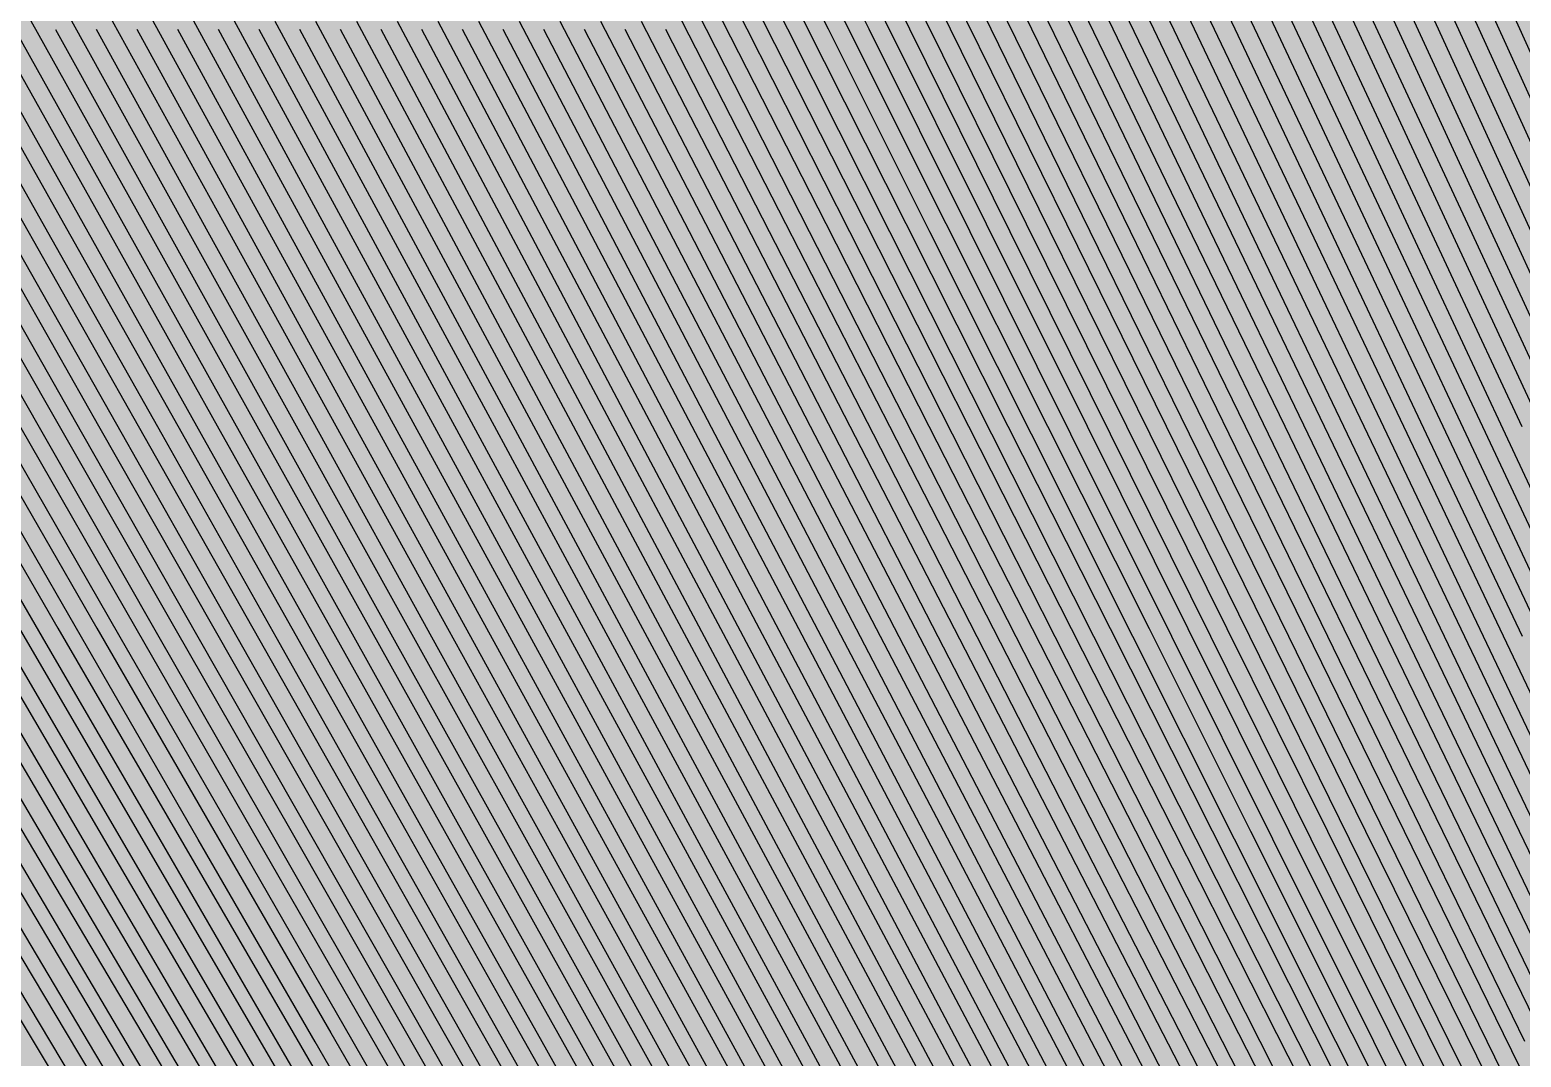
# Model space of a CAD drawing. Header units: metres. Extents: x -7231 to 10969, y -37556 to 1873.
# Drawn here: x 976.9 to 1142.6, y -18624.1 to -18509.9 of the extents above; entities that cross this region are included whole.
import ezdxf

# ---------------------------------------------------------------- set-up
doc = ezdxf.new("R2010")
doc.units = ezdxf.units.M
for name, color, linetype in [('Metal1', 4, 'CONTINUOUS'), ('Metal2', 3, 'CONTINUOUS'), ('Polyimide', 7, 'CONTINUOUS')]:
    doc.layers.add(name, color=color, linetype=linetype)

msp = doc.modelspace()

# ---------------------------------------------------------------- hatches: boundary and pattern name
at = {"layer": 'Polyimide'}
msp.add_hatch(color=7, dxfattribs=at).paths.add_polyline_path([(4065.69, -468), (4066.67, -501.99), (4068.51, -535.99), (4071.41, -569.99), (4075.54, -603.99), (4081.04, -637.99), (4088.01, -671.99), (4096.52, -705.98), (4106.62, -739.98), (4118.33, -773.98), (4131.63, -807.98), (4146.49, -841.98), (4162.87, -875.98), (4180.68, -909.97), (4199.83, -943.97), (4220.22, -977.97), (4241.73, -1011.97), (4264.21, -1045.97), (4287.52, -1079.96), (4311.51, -1113.96), (4336.01, -1147.96), (4360.86, -1181.96), (4385.88, -1215.96), (4410.89, -1249.96), (4435.74, -1283.95), (4460.24, -1317.95), (4484.23, -1351.95), (4507.54, -1385.95), (4530.02, -1419.95), (4551.53, -1453.94), (4571.92, -1487.94), (4591.07, -1521.94), (4608.88, -1555.94), (4625.26, -1589.94), (4640.12, -1623.94), (4653.42, -1657.93), (4665.13, -1691.93), (4675.23, -1725.93), (4683.74, -1759.93), (4690.71, -1793.93), (4696.21, -1827.93), (4700.34, -1861.92), (4703.24, -1895.92), (4705.08, -1929.92), (4706.06, -1963.92), (4706.44, -1997.92), (4706.5, -2031.91), (4706.5, -4793.02), (4709.95, -4838.39), (4720.22, -4882.71), (4737.08, -4924.98), (4760.13, -4964.2), (4788.85, -4999.49), (4822.58, -5030.03), (4860.53, -5055.12), (4901.85, -5074.18), (4901.85, -5074.18), (4970.68, -5105.23), (5034.7, -5145.26), (5092.76, -5193.54), (5143.8, -5249.19), (5186.89, -5311.2), (5221.24, -5378.44), (5246.23, -5449.69), (5261.41, -5523.66), (5266.5, -5599), (5261.41, -5674.34), (5246.23, -5748.31), (5221.24, -5819.56), (5186.89, -5886.8), (5143.8, -5948.81), (5092.76, -6004.46), (5034.7, -6052.74), (4970.68, -6092.77), (4901.85, -6123.82), (4860.53, -6142.88), (4822.58, -6167.97), (4788.85, -6198.51), (4760.13, -6233.8), (4737.08, -6273.02), (4720.22, -6315.29), (4709.95, -6359.61), (4706.5, -6404.98), (4706.5, -9221.52), (4709.95, -9266.88), (4720.22, -9311.21), (4737.08, -9353.47), (4760.13, -9392.7), (4788.85, -9427.98), (4822.58, -9458.52), (4860.53, -9483.61), (4901.85, -9502.67), (4970.68, -9533.72), (5034.7, -9573.75), (5092.76, -9622.03), (5143.8, -9677.68), (5186.89, -9739.69), (5221.24, -9806.94), (5246.23, -9878.19), (5261.41, -9952.16), (5266.5, -10027.49), (5261.41, -10102.83), (5246.23, -10176.8), (5221.24, -10248.05), (5186.89, -10315.3), (5143.8, -10377.31), (5092.76, -10432.96), (5034.7, -10481.24), (4970.68, -10521.27), (4901.85, -10552.32), (4860.53, -10571.38), (4822.58, -10596.46), (4788.85, -10627), (4760.13, -10662.29), (4737.08, -10701.52), (4720.22, -10743.78), (4709.95, -10788.1), (4706.5, -10833.47), (4706.5, -13650.01), (4709.95, -13695.38), (4720.22, -13739.7), (4737.08, -13781.96), (4760.13, -13821.19), (4788.85, -13856.48), (4822.58, -13887.02), (4860.53, -13912.11), (4901.85, -13931.17), (4970.68, -13962.22), (5034.7, -14002.25), (5092.76, -14050.53), (5143.8, -14106.18), (5186.89, -14168.19), (5221.24, -14235.43), (5246.23, -14306.68), (5261.41, -14380.65), (5266.5, -14455.99), (5261.41, -14531.33), (5246.23, -14605.29), (5221.24, -14676.55), (5186.89, -14743.79), (5143.8, -14805.8), (5092.76, -14861.45), (5034.7, -14909.73), (4970.68, -14949.76), (4901.85, -14980.81), (4860.53, -14999.87), (4822.58, -15024.96), (4788.85, -15055.5), (4760.13, -15090.79), (4737.08, -15130.01), (4720.22, -15172.27), (4709.95, -15216.6), (4706.5, -15261.97), (4706.5, -15455.99), (4720.95, -15750.04), (4764.14, -16041.26), (4835.68, -16326.84), (4934.86, -16604.04), (5060.74, -16870.18), (5212.09, -17122.7), (5387.47, -17359.17), (5585.18, -17577.31), (5803.32, -17775.02), (6039.79, -17950.4), (6292.31, -18101.75), (6558.45, -18227.63), (6835.65, -18326.81), (7121.23, -18398.34), (7412.45, -18441.54), (7706.5, -18455.99), (9969.01, -18455.99), (10047.42, -18459.84), (10125.08, -18471.36), (10201.23, -18490.44), (10275.15, -18516.89), (10346.12, -18550.45), (10413.46, -18590.81), (10476.52, -18637.58), (10534.69, -18690.3), (10587.41, -18748.47), (10634.18, -18811.53), (10674.54, -18878.87), (10708.11, -18949.84), (10734.56, -19023.76), (10753.63, -19099.92), (10765.15, -19177.58), (10769.01, -19255.99), (10769.01, -20895.8), (10730.24, -20951.41), (10694.6, -21009.08), (10662.21, -21068.63), (10633.17, -21129.89), (10607.55, -21192.66), (10585.45, -21256.74), (10566.93, -21321.96), (10552.05, -21388.09), (10540.84, -21454.95), (10533.35, -21522.33), (10529.6, -21590.02), (10529.6, -21657.81), (10533.35, -21725.5), (10540.84, -21792.87), (10552.05, -21859.73), (10566.93, -21925.87), (10585.45, -21991.08), (10607.55, -22055.17), (10633.17, -22117.94), (10662.21, -22179.19), (10694.6, -22238.74), (10730.24, -22296.41), (10769.01, -22352.03), (10769.01, -32454.24), (10728.74, -32510.49), (10691.72, -32568.92), (10658.05, -32629.35), (10627.85, -32691.58), (10601.2, -32755.42), (10578.21, -32820.67), (10558.93, -32887.1), (10543.44, -32954.52), (10531.77, -33022.71), (10523.97, -33091.44), (10520.07, -33160.51), (10520.07, -33229.69), (10523.97, -33298.75), (10531.77, -33367.49), (10543.44, -33435.67), (10558.93, -33503.09), (10578.21, -33569.53), (10601.2, -33634.77), (10627.85, -33698.61), (10658.05, -33760.85), (10691.72, -33821.28), (10728.74, -33879.71), (10769.01, -33935.96), (10769.01, -36556), (10765.15, -36634.41), (10753.63, -36712.07), (10734.56, -36788.23), (10708.11, -36862.15), (10674.54, -36933.12), (10634.18, -37000.46), (10587.41, -37063.51), (10534.69, -37121.69), (10476.52, -37174.41), (10413.46, -37221.18), (10346.12, -37261.54), (10275.15, -37295.1), (10201.23, -37321.55), (10125.08, -37340.63), (10047.42, -37352.15), (9969.01, -37356), (-6231.01, -37356), (-6309.42, -37352.15), (-6387.08, -37340.63), (-6463.23, -37321.55), (-6537.15, -37295.1), (-6608.12, -37261.54), (-6675.46, -37221.18), (-6738.52, -37174.41), (-6796.69, -37121.69), (-6849.41, -37063.51), (-6896.18, -37000.46), (-6936.54, -36933.12), (-6970.11, -36862.15), (-6996.56, -36788.23), (-7015.63, -36712.07), (-7027.15, -36634.41), (-7031.01, -36556), (-7031.01, -33936), (-6990.74, -33879.75), (-6953.7, -33821.31), (-6920.03, -33760.88), (-6889.82, -33698.64), (-6863.18, -33634.8), (-6840.18, -33569.55), (-6820.9, -33503.11), (-6805.4, -33435.69), (-6793.74, -33367.49), (-6785.94, -33298.75), (-6782.03, -33229.68), (-6782.03, -33160.5), (-6785.94, -33091.43), (-6793.74, -33022.69), (-6805.4, -32954.5), (-6820.9, -32887.07), (-6840.18, -32820.63), (-6863.18, -32755.39), (-6889.82, -32691.54), (-6920.03, -32629.3), (-6953.7, -32568.87), (-6990.74, -32510.43), (-7031.01, -32454.18), (-7031.01, -22364.83), (-6990.74, -22308.58), (-6953.7, -22250.14), (-6920.03, -22189.71), (-6889.82, -22127.47), (-6863.18, -22063.62), (-6840.18, -21998.38), (-6820.9, -21931.94), (-6805.4, -21864.51), (-6793.74, -21796.32), (-6785.94, -21727.58), (-6782.03, -21658.51), (-6782.03, -21589.33), (-6785.94, -21520.26), (-6793.74, -21451.52), (-6805.4, -21383.32), (-6820.9, -21315.9), (-6840.18, -21249.46), (-6863.18, -21184.21), (-6889.82, -21120.37), (-6920.03, -21058.13), (-6953.7, -20997.7), (-6990.74, -20939.26), (-7031.01, -20883.01), (-7031.01, -19255.99), (-7027.15, -19177.58), (-7015.63, -19099.92), (-6996.56, -19023.76), (-6970.11, -18949.84), (-6936.54, -18878.87), (-6896.18, -18811.53), (-6849.41, -18748.47), (-6796.69, -18690.3), (-6738.52, -18637.58), (-6675.46, -18590.81), (-6608.12, -18550.45), (-6537.15, -18516.89), (-6463.23, -18490.44), (-6387.08, -18471.36), (-6309.42, -18459.84), (-6231.01, -18455.99), (-3968.5, -18455.99), (-3674.45, -18441.54), (-3383.23, -18398.34), (-3097.65, -18326.81), (-2820.45, -18227.63), (-2554.31, -18101.75), (-2301.79, -17950.4), (-2065.32, -17775.02), (-1847.18, -17577.31), (-1649.47, -17359.17), (-1474.09, -17122.7), (-1322.74, -16870.18), (-1196.86, -16604.04), (-1097.68, -16326.84), (-1026.14, -16041.26), (-982.95, -15750.04), (-968.5, -15455.99), (-968.5, -15261.97), (-971.95, -15216.6), (-982.22, -15172.27), (-999.08, -15130.01), (-1022.13, -15090.79), (-1050.85, -15055.5), (-1084.58, -15024.96), (-1122.53, -14999.87), (-1163.85, -14980.81), (-1232.68, -14949.76), (-1296.7, -14909.73), (-1354.76, -14861.45), (-1405.8, -14805.8), (-1448.89, -14743.79), (-1483.24, -14676.55), (-1508.23, -14605.29), (-1523.41, -14531.33), (-1528.5, -14455.99), (-1523.41, -14380.65), (-1508.23, -14306.68), (-1483.24, -14235.43), (-1448.89, -14168.19), (-1405.8, -14106.18), (-1354.76, -14050.53), (-1296.7, -14002.25), (-1232.68, -13962.22), (-1163.85, -13931.17), (-1122.53, -13912.11), (-1084.58, -13887.02), (-1050.85, -13856.48), (-1022.13, -13821.19), (-999.08, -13781.96), (-982.22, -13739.7), (-971.95, -13695.38), (-968.5, -13650.01), (-968.5, -12309.64), (-971.95, -12264.27), (-982.22, -12219.94), (-999.08, -12177.68), (-1022.13, -12138.46), (-1050.85, -12103.17), (-1084.58, -12072.63), (-1122.53, -12047.54), (-1163.85, -12028.48), (-1232.68, -11997.43), (-1296.7, -11957.4), (-1354.76, -11909.12), (-1405.8, -11853.47), (-1448.89, -11791.46), (-1483.24, -11724.22), (-1508.23, -11652.96), (-1523.41, -11579), (-1528.5, -11503.66), (-1523.41, -11428.32), (-1508.23, -11354.35), (-1483.24, -11283.1), (-1448.89, -11215.86), (-1405.8, -11153.85), (-1354.76, -11098.2), (-1296.7, -11049.92), (-1232.68, -11009.89), (-1163.85, -10978.84), (-1122.53, -10959.78), (-1084.58, -10934.69), (-1050.85, -10904.15), (-1022.13, -10868.86), (-999.08, -10829.63), (-982.22, -10787.37), (-971.95, -10743.05), (-968.5, -10697.68), (-968.5, -9357.31), (-971.95, -9311.94), (-982.22, -9267.62), (-999.08, -9225.35), (-1022.13, -9186.13), (-1050.85, -9150.84), (-1084.58, -9120.3), (-1122.53, -9095.21), (-1163.85, -9076.15), (-1163.85, -9076.15), (-1232.68, -9045.1), (-1296.7, -9005.07), (-1354.76, -8956.79), (-1405.8, -8901.14), (-1448.89, -8839.13), (-1483.24, -8771.89), (-1508.23, -8700.64), (-1523.41, -8626.67), (-1528.5, -8551.33), (-1523.41, -8475.99), (-1508.23, -8402.02), (-1483.24, -8330.77), (-1448.89, -8263.53), (-1405.8, -8201.52), (-1354.76, -8145.87), (-1296.7, -8097.59), (-1232.68, -8057.56), (-1163.85, -8026.51), (-1163.85, -8026.51), (-1122.53, -8007.45), (-1084.58, -7982.36), (-1050.85, -7951.82), (-1022.13, -7916.53), (-999.08, -7877.31), (-982.22, -7835.04), (-971.95, -7790.72), (-968.5, -7745.35), (-968.5, -6404.98), (-971.95, -6359.61), (-982.22, -6315.29), (-999.08, -6273.02), (-1022.13, -6233.8), (-1050.85, -6198.51), (-1084.58, -6167.97), (-1122.53, -6142.88), (-1163.85, -6123.82), (-1163.85, -6123.82), (-1232.68, -6092.77), (-1296.7, -6052.74), (-1354.76, -6004.46), (-1405.8, -5948.81), (-1448.89, -5886.8), (-1483.24, -5819.56), (-1508.23, -5748.31), (-1523.41, -5674.34), (-1528.5, -5599), (-1523.41, -5523.66), (-1508.23, -5449.69), (-1483.24, -5378.44), (-1448.89, -5311.2), (-1405.8, -5249.19), (-1354.76, -5193.54), (-1296.7, -5145.26), (-1232.68, -5105.23), (-1163.85, -5074.18), (-1163.85, -5074.18), (-1122.53, -5055.12), (-1084.58, -5030.03), (-1050.85, -4999.49), (-1022.13, -4964.2), (-999.08, -4924.98), (-982.22, -4882.71), (-971.95, -4838.39), (-968.5, -4793.02), (-968.5, -2031.91), (-968.44, -1997.92), (-968.06, -1963.92), (-967.05, -1929.92), (-965.18, -1895.92), (-962.22, -1861.92), (-958.01, -1827.93), (-952.41, -1793.93), (-945.31, -1759.93), (-936.64, -1725.93), (-926.35, -1691.93), (-914.43, -1657.93), (-900.88, -1623.94), (-885.74, -1589.94), (-869.05, -1555.94), (-850.91, -1521.94), (-831.4, -1487.94), (-810.63, -1453.94), (-788.72, -1419.95), (-765.82, -1385.95), (-742.07, -1351.95), (-717.63, -1317.95), (-692.67, -1283.95), (-667.36, -1249.96), (-641.88, -1215.96), (-616.39, -1181.96), (-591.08, -1147.96), (-566.12, -1113.96), (-541.68, -1079.96), (-517.93, -1045.97), (-495.03, -1011.97), (-473.12, -977.97), (-452.35, -943.97), (-432.84, -909.97), (-414.7, -875.98), (-398.01, -841.98), (-382.87, -807.98), (-369.32, -773.98), (-357.4, -739.98), (-347.11, -705.98), (-338.44, -671.99), (-331.34, -637.99), (-325.74, -603.99), (-321.53, -569.99), (-318.57, -535.99), (-316.7, -501.99), (-315.69, -468), (-315.31, -434), (-315.25, -400), (-315.25, 401), (-315.25, 451), (-315.25, 1644), (-270.25, 1644), (-270.03, 1637.13), (-269.35, 1630.29), (-268.23, 1623.52), (-266.67, 1616.82), (-264.68, 1610.25), (-262.26, 1603.82), (-259.42, 1597.56), (-256.18, 1591.5), (-252.55, 1585.67), (-248.55, 1580.08), (-244.19, 1574.77), (-239.5, 1569.75), (-234.48, 1565.06), (-229.17, 1560.7), (-223.58, 1556.7), (-217.75, 1553.07), (-211.69, 1549.83), (-205.43, 1546.99), (-199, 1544.57), (-192.43, 1542.58), (-185.73, 1541.02), (-178.96, 1539.9), (-172.12, 1539.22), (-165.25, 1539), (-158.38, 1539.22), (-151.54, 1539.9), (-144.77, 1541.02), (-138.07, 1542.58), (-131.5, 1544.57), (-125.07, 1546.99), (-118.81, 1549.83), (-112.75, 1553.07), (-106.92, 1556.7), (-101.33, 1560.7), (-96.02, 1565.06), (-91, 1569.75), (-86.31, 1574.77), (-81.95, 1580.08), (-77.95, 1585.67), (-74.32, 1591.5), (-71.08, 1597.56), (-68.24, 1603.82), (-65.82, 1610.25), (-63.83, 1616.82), (-62.27, 1623.52), (-61.15, 1630.29), (-60.47, 1637.13), (-60.25, 1644), (1853, 1644), (1853, 1573), (3815.25, 1573), (3815.46, 1579.54), (3816.11, 1586.05), (3817.17, 1592.51), (3818.66, 1598.88), (3820.56, 1605.14), (3822.86, 1611.27), (3825.56, 1617.23), (3828.65, 1623), (3832.1, 1628.56), (3835.91, 1633.88), (3840.07, 1638.93), (3844.54, 1643.71), (3849.32, 1648.18), (3854.37, 1652.34), (3859.69, 1656.15), (3865.25, 1659.6), (3871.02, 1662.69), (3876.98, 1665.39), (3883.11, 1667.69), (3889.37, 1669.59), (3895.74, 1671.08), (3902.2, 1672.14), (3908.71, 1672.79), (3915.25, 1673), (3921.79, 1672.79), (3928.3, 1672.14), (3934.76, 1671.08), (3941.13, 1669.59), (3947.39, 1667.69), (3953.52, 1665.39), (3959.48, 1662.69), (3965.25, 1659.6), (3970.81, 1656.15), (3976.13, 1652.34), (3981.18, 1648.18), (3985.96, 1643.71), (3990.43, 1638.93), (3994.59, 1633.88), (3998.4, 1628.56), (4001.85, 1623), (4004.94, 1617.23), (4007.64, 1611.27), (4009.94, 1605.14), (4011.84, 1598.88), (4013.33, 1592.51), (4014.39, 1586.05), (4015.04, 1579.54), (4015.25, 1573), (4065.25, 1573), (4065.25, 451), (4065.25, 401), (4065.25, -400), (4065.31, -434), (4065.69, -468)])

# ---------------------------------------------------------------- linework, layer by layer
at = {"layer": 'Metal1'}
for points in [[(1143.75, -18681.75), (1136.47, -18667.4), (1125.06, -18644.9), (1113.65, -18622.4), (1102.24, -18599.9), (1090.83, -18577.4), (1079.42, -18554.89), (1068.01, -18532.39), (1056.6, -18509.89), (1045.19, -18487.39), (1033.78, -18464.89), (1022.37, -18442.39), (1010.96, -18419.89), (999.55, -18397.39), (988.14, -18374.89), (976.73, -18352.39), (965.32, -18329.89), (953.91, -18307.39), (942.5, -18284.89), (931.09, -18262.39), (919.68, -18239.89), (908.27, -18217.38), (896.86, -18194.88)], [(1144.62, -18667.39), (1133.34, -18644.89), (1122.06, -18622.39), (1110.77, -18599.89), (1099.49, -18577.39), (1088.21, -18554.89), (1076.92, -18532.39), (1065.64, -18509.89), (1054.36, -18487.39), (1043.08, -18464.89), (1031.79, -18442.39), (1020.51, -18419.89), (1009.23, -18397.39), (997.94, -18374.89), (986.66, -18352.38), (975.38, -18329.88), (964.09, -18307.38), (952.81, -18284.88), (941.53, -18262.38), (930.25, -18239.88), (918.96, -18217.38), (907.68, -18194.88)], [(899.36, -18216.48), (910.89, -18238.98), (922.43, -18261.48), (933.97, -18283.98), (945.51, -18306.48), (957.04, -18328.98), (968.58, -18351.48), (980.12, -18373.98), (991.65, -18396.48), (1003.19, -18418.98), (1014.73, -18441.48), (1026.27, -18463.98), (1037.8, -18486.48), (1049.34, -18508.98), (1060.88, -18531.49), (1072.42, -18553.99), (1083.95, -18576.49), (1095.49, -18598.99), (1107.03, -18621.49), (1118.56, -18643.99), (1130.1, -18666.49), (1137.55, -18681.03), (1142.63, -18698.25), (1143.1, -18702.87)], [(910.05, -18216.48), (921.46, -18238.98), (932.87, -18261.48), (944.28, -18283.98), (955.69, -18306.48), (967.1, -18328.98), (978.51, -18351.48), (989.92, -18373.98), (1001.33, -18396.49), (1012.74, -18418.99), (1024.15, -18441.49), (1035.56, -18463.99), (1046.97, -18486.49), (1058.38, -18508.99), (1069.79, -18531.49), (1081.2, -18553.99), (1092.62, -18576.49), (1104.03, -18598.99), (1115.44, -18621.49), (1126.85, -18643.99), (1138.26, -18666.49), (1145.62, -18681.01)], [(920.75, -18216.48), (932.03, -18238.98), (943.32, -18261.49), (954.6, -18283.99), (965.88, -18306.49), (977.17, -18328.99), (988.45, -18351.49), (999.73, -18373.99), (1011.01, -18396.49), (1022.3, -18418.99), (1033.58, -18441.49), (1044.86, -18463.99), (1056.15, -18486.49), (1067.43, -18508.99), (1078.71, -18531.49), (1089.99, -18553.99), (1101.28, -18576.5), (1112.56, -18599), (1123.84, -18621.5), (1135.13, -18644), (1146.41, -18666.5)], [(931.45, -18216.49), (942.6, -18238.99), (953.76, -18261.49), (964.91, -18283.99), (976.07, -18306.49), (987.23, -18328.99), (998.38, -18351.49), (1009.54, -18373.99), (1020.69, -18396.49), (1031.85, -18418.99), (1043.01, -18441.49), (1054.16, -18464), (1065.32, -18486.5), (1076.47, -18509), (1087.63, -18531.5), (1098.78, -18554), (1109.94, -18576.5), (1121.1, -18599), (1132.25, -18621.5), (1143.41, -18644)], [(942.14, -18216.49), (953.17, -18238.99), (964.2, -18261.49), (975.23, -18283.99), (986.26, -18306.49), (997.29, -18329), (1008.32, -18351.5), (1019.34, -18374), (1030.37, -18396.5), (1041.4, -18419), (1052.43, -18441.5), (1063.46, -18464), (1074.49, -18486.5), (1085.52, -18509), (1096.55, -18531.5), (1107.57, -18554), (1118.6, -18576.5), (1129.63, -18599), (1140.66, -18621.5), (1151.69, -18644.01)], [(952.84, -18216.5), (963.74, -18239), (974.64, -18261.5), (985.54, -18284), (996.45, -18306.5), (1007.35, -18329), (1018.25, -18351.5), (1029.15, -18374), (1040.05, -18396.5), (1050.95, -18419), (1061.86, -18441.5), (1072.76, -18464), (1083.66, -18486.5), (1094.56, -18509.01), (1105.46, -18531.51), (1116.36, -18554.01), (1127.26, -18576.51), (1138.17, -18599.01), (1149.07, -18621.51)], [(963.54, -18216.5), (974.31, -18239), (985.09, -18261.5), (995.86, -18284), (1006.63, -18306.5), (1017.41, -18329), (1028.18, -18351.5), (1038.96, -18374.01), (1049.73, -18396.51), (1060.51, -18419.01), (1071.28, -18441.51), (1082.06, -18464.01), (1092.83, -18486.51), (1103.6, -18509.01), (1114.38, -18531.51), (1125.15, -18554.01), (1135.93, -18576.51), (1146.7, -18599.01)], [(974.23, -18216.5), (984.88, -18239.01), (995.53, -18261.51), (1006.18, -18284.01), (1016.82, -18306.51), (1027.47, -18329.01), (1038.12, -18351.51), (1048.76, -18374.01), (1059.41, -18396.51), (1070.06, -18419.01), (1080.71, -18441.51), (1091.35, -18464.01), (1102, -18486.51), (1112.65, -18509.01), (1123.3, -18531.51), (1133.94, -18554.01), (1144.59, -18576.52)], [(984.93, -18216.51), (995.45, -18239.01), (1005.97, -18261.51), (1016.49, -18284.01), (1027.01, -18306.51), (1037.53, -18329.01), (1048.05, -18351.51), (1058.57, -18374.01), (1069.09, -18396.51), (1079.61, -18419.01), (1090.13, -18441.52), (1100.65, -18464.02), (1111.17, -18486.52), (1121.69, -18509.02), (1132.21, -18531.52), (1142.73, -18554.02)], [(995.63, -18216.51), (1006.02, -18239.01), (1016.41, -18261.51), (1026.81, -18284.02), (1037.2, -18306.52), (1047.59, -18329.02), (1057.98, -18351.52), (1068.38, -18374.02), (1078.77, -18396.52), (1089.16, -18419.02), (1099.56, -18441.52), (1109.95, -18464.02), (1120.34, -18486.52), (1130.74, -18509.02), (1141.13, -18531.52), (1151.52, -18554.02)], [(1006.32, -18216.52), (1016.59, -18239.02), (1026.85, -18261.52), (1037.12, -18284.02), (1047.39, -18306.52), (1057.65, -18329.02), (1067.92, -18351.52), (1078.18, -18374.02), (1088.45, -18396.52), (1098.72, -18419.02), (1108.98, -18441.52), (1119.25, -18464.02), (1129.51, -18486.53), (1139.78, -18509.03), (1150.05, -18531.53)], [(1152.77, -18667.39), (1141.62, -18644.89), (1130.46, -18622.39), (1119.3, -18599.89), (1108.15, -18577.39), (1096.99, -18554.89), (1085.84, -18532.39), (1074.68, -18509.89), (1063.52, -18487.38), (1052.37, -18464.88), (1041.21, -18442.38), (1030.06, -18419.88), (1018.9, -18397.38), (1007.75, -18374.88), (996.59, -18352.38), (985.43, -18329.88), (974.28, -18307.38), (963.12, -18284.88), (951.97, -18262.38), (940.81, -18239.88), (929.66, -18217.38)], [(1149.89, -18644.89), (1138.86, -18622.38), (1127.84, -18599.88), (1116.81, -18577.38), (1105.78, -18554.88), (1094.75, -18532.38), (1083.72, -18509.88), (1072.69, -18487.38), (1061.66, -18464.88), (1050.63, -18442.38), (1039.61, -18419.88), (1028.58, -18397.38), (1017.55, -18374.88), (1006.52, -18352.38), (995.49, -18329.88), (984.46, -18307.38), (973.43, -18284.87), (962.41, -18262.37), (951.38, -18239.87), (940.35, -18217.37)], [(1147.27, -18622.38), (1136.37, -18599.88), (1125.47, -18577.38), (1114.56, -18554.88), (1103.66, -18532.38), (1092.76, -18509.88), (1081.86, -18487.38), (1070.96, -18464.88), (1060.06, -18442.38), (1049.15, -18419.87), (1038.25, -18397.37), (1027.35, -18374.87), (1016.45, -18352.37), (1005.55, -18329.87), (994.65, -18307.37), (983.74, -18284.87), (972.84, -18262.37), (961.94, -18239.87), (951.04, -18217.37)], [(1144.9, -18599.88), (1134.12, -18577.38), (1123.35, -18554.87), (1112.57, -18532.37), (1101.8, -18509.87), (1091.03, -18487.37), (1080.25, -18464.87), (1069.48, -18442.37), (1058.7, -18419.87), (1047.93, -18397.37), (1037.15, -18374.87), (1026.38, -18352.37), (1015.6, -18329.87), (1004.83, -18307.37), (994.06, -18284.87), (983.28, -18262.37), (972.51, -18239.86), (961.73, -18217.36)], [(1142.78, -18577.37), (1132.13, -18554.87), (1121.49, -18532.37), (1110.84, -18509.87), (1100.19, -18487.37), (1089.55, -18464.87), (1078.9, -18442.37), (1068.25, -18419.87), (1057.6, -18397.37), (1046.96, -18374.86), (1036.31, -18352.36), (1025.66, -18329.86), (1015.01, -18307.36), (1004.37, -18284.86), (993.72, -18262.36), (983.07, -18239.86), (972.43, -18217.36)], [(1151.44, -18577.37), (1140.92, -18554.87), (1130.4, -18532.37), (1119.88, -18509.86), (1109.36, -18487.36), (1098.84, -18464.86), (1088.32, -18442.36), (1077.8, -18419.86), (1067.28, -18397.36), (1056.76, -18374.86), (1046.24, -18352.36), (1035.72, -18329.86), (1025.2, -18307.36), (1014.68, -18284.86), (1004.16, -18262.36), (993.64, -18239.86), (983.12, -18217.36)], [(1149.71, -18554.86), (1139.31, -18532.36), (1128.92, -18509.86), (1118.53, -18487.36), (1108.13, -18464.86), (1097.74, -18442.36), (1087.35, -18419.86), (1076.95, -18397.36), (1066.56, -18374.86), (1056.17, -18352.36), (1045.78, -18329.86), (1035.38, -18307.35), (1024.99, -18284.85), (1014.6, -18262.35), (1004.2, -18239.85), (993.81, -18217.35)], [(1148.23, -18532.36), (1137.96, -18509.86), (1127.69, -18487.36), (1117.43, -18464.85), (1107.16, -18442.35), (1096.9, -18419.85), (1086.63, -18397.35), (1076.36, -18374.85), (1066.1, -18352.35), (1055.83, -18329.85), (1045.57, -18307.35), (1035.3, -18284.85), (1025.04, -18262.35), (1014.77, -18239.85), (1004.5, -18217.35)], [(1021.25, -19211.93), (1021.99, -18721.04), (1021.48, -18712.01), (1020.95, -18703.03), (1020.44, -18698.67), (1014.82, -18682.09), (1006.07, -18667.46), (992.63, -18644.96), (979.19, -18622.46), (965.74, -18599.96), (952.3, -18577.46), (938.85, -18554.96), (925.41, -18532.45), (911.96, -18509.95), (898.52, -18487.45)], [(1029.25, -19211.93), (1029.99, -18721.04), (1029.48, -18712), (1028.96, -18703.03), (1028.46, -18698.67), (1022.87, -18682.07), (1014.22, -18667.46), (1000.91, -18644.95), (987.59, -18622.45), (974.27, -18599.95), (960.96, -18577.45), (947.64, -18554.95), (934.32, -18532.45), (921, -18509.95), (907.69, -18487.45)], [(913.68, -18508.93), (927.13, -18531.43), (940.57, -18553.93), (954.01, -18576.43), (967.46, -18598.93), (980.9, -18621.43), (994.35, -18643.93), (1007.79, -18666.43), (1016.64, -18681.25), (1022.41, -18698.23), (1022.95, -18702.86), (1023.47, -18711.89), (1024.01, -18720.98), (1024.75, -19211.93)], [(922.73, -18508.93), (936.04, -18531.43), (949.36, -18553.93), (962.68, -18576.43), (975.99, -18598.93), (989.31, -18621.44), (1002.63, -18643.94), (1015.94, -18666.44), (1024.7, -18681.23), (1030.42, -18698.23), (1030.96, -18702.86), (1031.48, -18711.89), (1032.01, -18720.98), (1032.75, -19211.93)], [(931.77, -18508.94), (944.96, -18531.44), (958.15, -18553.94), (971.34, -18576.44), (984.53, -18598.94), (997.72, -18621.44), (1010.91, -18643.94), (1024.1, -18666.44), (1032.76, -18681.22), (1038.44, -18698.23), (1038.97, -18702.86), (1039.48, -18711.89), (1040.01, -18720.98), (1040.75, -19211.93)], [(940.81, -18508.94), (953.88, -18531.44), (966.94, -18553.94), (980, -18576.44), (993.06, -18598.94), (1006.13, -18621.44), (1019.19, -18643.94), (1032.25, -18666.44), (1040.82, -18681.2), (1046.45, -18698.23), (1046.98, -18702.86), (1047.49, -18711.89), (1048.01, -18720.98), (1048.75, -19211.93)], [(949.86, -18508.94), (962.79, -18531.44), (975.73, -18553.94), (988.66, -18576.44), (1001.6, -18598.95), (1014.54, -18621.45), (1027.47, -18643.95), (1040.41, -18666.45), (1048.88, -18681.19), (1054.47, -18698.23), (1054.99, -18702.86), (1055.49, -18711.89), (1056.01, -18720.98), (1056.75, -19211.93)], [(958.9, -18508.95), (971.71, -18531.45), (984.52, -18553.95), (997.33, -18576.45), (1010.14, -18598.95), (1022.94, -18621.45), (1035.75, -18643.95), (1048.56, -18666.45), (1056.94, -18681.17), (1062.48, -18698.24), (1063, -18702.86), (1063.5, -18711.89), (1064.01, -18720.97), (1064.75, -19211.93)], [(967.95, -18508.95), (980.63, -18531.45), (993.31, -18553.95), (1005.99, -18576.45), (1018.67, -18598.95), (1031.35, -18621.45), (1044.03, -18643.95), (1056.72, -18666.46), (1065, -18681.16), (1070.5, -18698.24), (1071.01, -18702.87), (1071.5, -18711.89), (1072.01, -18720.97), (1072.75, -19211.93)], [(976.99, -18508.95), (989.54, -18531.45), (1002.1, -18553.96), (1014.65, -18576.46), (1027.21, -18598.96), (1039.76, -18621.46), (1052.32, -18643.96), (1064.87, -18666.46), (1073.06, -18681.14), (1078.51, -18698.24), (1079.02, -18702.87), (1079.51, -18711.89), (1080.01, -18720.97), (1080.75, -19211.93)], [(986.03, -18508.96), (998.46, -18531.46), (1010.89, -18553.96), (1023.31, -18576.46), (1035.74, -18598.96), (1048.17, -18621.46), (1060.6, -18643.96), (1073.02, -18666.46), (1081.12, -18681.13), (1086.53, -18698.24), (1087.03, -18702.87), (1087.51, -18711.89), (1088.01, -18720.97), (1088.75, -19211.93)], [(995.08, -18508.96), (1007.38, -18531.46), (1019.68, -18553.96), (1031.98, -18576.46), (1044.28, -18598.96), (1056.58, -18621.46), (1068.88, -18643.97), (1081.18, -18666.47), (1089.18, -18681.11), (1094.54, -18698.24), (1095.04, -18702.87), (1095.52, -18711.89), (1096.01, -18720.97), (1096.75, -19211.93)], [(1004.12, -18508.97), (1016.29, -18531.47), (1028.47, -18553.97), (1040.64, -18576.47), (1052.81, -18598.97), (1064.99, -18621.47), (1077.16, -18643.97), (1089.33, -18666.47), (1097.24, -18681.1), (1102.56, -18698.24), (1103.05, -18702.87), (1103.52, -18711.89), (1104.01, -18720.97), (1104.75, -19211.93)], [(1013.17, -18508.97), (1025.21, -18531.47), (1037.26, -18553.97), (1049.3, -18576.47), (1061.35, -18598.97), (1073.39, -18621.47), (1085.44, -18643.97), (1097.49, -18666.47), (1105.31, -18681.08), (1110.57, -18698.25), (1111.06, -18702.87), (1111.53, -18711.9), (1112.01, -18720.97), (1112.75, -19211.94)], [(1022.21, -18508.97), (1034.13, -18531.47), (1046.05, -18553.97), (1057.96, -18576.48), (1069.88, -18598.98), (1081.8, -18621.48), (1093.72, -18643.98), (1105.64, -18666.48), (1113.37, -18681.07), (1118.59, -18698.25), (1119.07, -18702.87), (1119.53, -18711.9), (1120.01, -18720.97), (1120.75, -19211.94)], [(1031.25, -18508.98), (1043.04, -18531.48), (1054.84, -18553.98), (1066.63, -18576.48), (1078.42, -18598.98), (1090.21, -18621.48), (1102, -18643.98), (1113.79, -18666.48), (1121.43, -18681.05), (1126.6, -18698.25), (1127.08, -18702.87), (1127.54, -18711.9), (1128.01, -18720.97), (1128.75, -19211.94)], [(1040.3, -18508.98), (1051.96, -18531.48), (1063.63, -18553.98), (1075.29, -18576.48), (1086.95, -18598.98), (1098.62, -18621.48), (1110.28, -18643.99), (1121.95, -18666.49), (1129.49, -18681.04), (1134.62, -18698.25), (1135.09, -18702.87), (1135.54, -18711.9), (1136.01, -18720.97), (1136.75, -19211.94)], [(1037.25, -19211.93), (1037.99, -18721.04), (1037.49, -18712), (1036.97, -18703.03), (1036.47, -18698.66), (1030.93, -18682.05), (1022.37, -18667.45), (1009.18, -18644.95), (995.99, -18622.45), (982.8, -18599.95), (969.61, -18577.45), (956.42, -18554.95), (943.23, -18532.45), (930.04, -18509.95)], [(1045.25, -19211.93), (1045.99, -18721.03), (1045.49, -18712), (1044.98, -18703.03), (1044.49, -18698.66), (1038.99, -18682.03), (1030.52, -18667.45), (1017.46, -18644.95), (1004.4, -18622.45), (991.34, -18599.95), (978.27, -18577.45), (965.21, -18554.94), (952.15, -18532.44), (939.08, -18509.94)], [(1053.25, -19211.93), (1053.99, -18721.03), (1053.5, -18712), (1052.99, -18703.03), (1052.5, -18698.66), (1047.04, -18682), (1038.67, -18667.44), (1025.74, -18644.94), (1012.8, -18622.44), (999.87, -18599.94), (986.93, -18577.44), (973.99, -18554.94), (961.06, -18532.44), (948.12, -18509.94)], [(1061.25, -19211.93), (1061.99, -18721.03), (1061.5, -18712), (1061, -18703.03), (1060.52, -18698.66), (1055.1, -18681.98), (1046.82, -18667.44), (1034.01, -18644.94), (1021.21, -18622.44), (1008.4, -18599.94), (995.59, -18577.44), (982.78, -18554.94), (969.97, -18532.44), (957.16, -18509.94)], [(1069.25, -19211.93), (1069.99, -18721.03), (1069.51, -18712), (1069.01, -18703.03), (1068.53, -18698.66), (1063.16, -18681.96), (1054.97, -18667.44), (1042.29, -18644.94), (1029.61, -18622.44), (1016.93, -18599.93), (1004.25, -18577.43), (991.57, -18554.93), (978.88, -18532.43), (966.2, -18509.93)], [(1077.25, -19211.93), (1077.99, -18721.03), (1077.51, -18712), (1077.02, -18703.03), (1076.55, -18698.66), (1071.22, -18681.94), (1063.12, -18667.43), (1050.57, -18644.93), (1038.01, -18622.43), (1025.46, -18599.93), (1012.91, -18577.43), (1000.35, -18554.93), (987.8, -18532.43), (975.24, -18509.93)], [(1085.25, -19211.93), (1085.99, -18721.03), (1085.52, -18712), (1085.03, -18703.03), (1084.56, -18698.65), (1079.28, -18681.92), (1071.27, -18667.43), (1058.85, -18644.93), (1046.42, -18622.43), (1033.99, -18599.93), (1021.56, -18577.43), (1009.14, -18554.93), (996.71, -18532.43), (984.28, -18509.92)], [(1093.25, -19211.93), (1093.99, -18721.03), (1093.52, -18712), (1093.04, -18703.03), (1092.58, -18698.65), (1087.33, -18681.9), (1079.42, -18667.43), (1067.12, -18644.92), (1054.82, -18622.42), (1042.52, -18599.92), (1030.22, -18577.42), (1017.92, -18554.92), (1005.62, -18532.42), (993.32, -18509.92)], [(1101.25, -19211.93), (1101.99, -18721.02), (1101.53, -18712), (1101.05, -18703.03), (1100.59, -18698.65), (1095.39, -18681.88), (1087.57, -18667.42), (1075.4, -18644.92), (1063.23, -18622.42), (1051.05, -18599.92), (1038.88, -18577.42), (1026.71, -18554.92), (1014.54, -18532.42), (1002.36, -18509.92)], [(1109.25, -19211.94), (1109.99, -18721.02), (1109.53, -18712), (1109.06, -18703.03), (1108.61, -18698.65), (1103.45, -18681.86), (1095.72, -18667.42), (1083.68, -18644.92), (1071.63, -18622.42), (1059.58, -18599.92), (1047.54, -18577.42), (1035.49, -18554.91), (1023.45, -18532.41), (1011.4, -18509.91)], [(1117.25, -19211.94), (1117.99, -18721.02), (1117.53, -18712), (1117.07, -18703.02), (1116.62, -18698.65), (1111.51, -18681.83), (1103.87, -18667.41), (1091.95, -18644.91), (1080.03, -18622.41), (1068.12, -18599.91), (1056.2, -18577.41), (1044.28, -18554.91), (1032.36, -18532.41), (1020.44, -18509.91)], [(1125.25, -19211.94), (1125.99, -18721.02), (1125.54, -18712), (1125.08, -18703.02), (1124.63, -18698.64), (1119.57, -18681.81), (1112.02, -18667.41), (1100.23, -18644.91), (1088.44, -18622.41), (1076.65, -18599.91), (1064.86, -18577.41), (1053.06, -18554.91), (1041.27, -18532.41), (1029.48, -18509.91)], [(1133.25, -19211.94), (1133.99, -18721.02), (1133.54, -18712), (1133.09, -18703.02), (1132.65, -18698.64), (1127.63, -18681.79), (1120.17, -18667.41), (1108.51, -18644.91), (1096.84, -18622.4), (1085.18, -18599.9), (1073.51, -18577.4), (1061.85, -18554.9), (1050.19, -18532.4), (1038.52, -18509.9)], [(1141.25, -19211.94), (1141.99, -18721.02), (1141.55, -18712), (1141.1, -18703.02), (1140.66, -18698.64), (1135.69, -18681.77), (1128.32, -18667.4), (1116.78, -18644.9), (1105.25, -18622.4), (1093.71, -18599.9), (1082.17, -18577.4), (1070.64, -18554.9), (1059.1, -18532.4), (1047.56, -18509.9)]]:
    msp.add_lwpolyline(points, dxfattribs=at)
at = {"layer": 'Metal2'}
for points in [[(1144.67, -18698.64), (1139.72, -18681.76), (1132.4, -18667.4), (1120.92, -18644.9), (1109.45, -18622.4), (1097.98, -18599.9), (1086.5, -18577.4), (1075.03, -18554.9), (1063.55, -18532.4), (1052.08, -18509.9), (1040.61, -18487.39), (1029.13, -18464.89), (1017.66, -18442.39), (1006.19, -18419.89), (994.71, -18397.39), (983.24, -18374.89), (971.77, -18352.39), (960.29, -18329.89), (948.82, -18307.39), (937.34, -18284.89), (925.87, -18262.39), (914.4, -18239.89), (902.92, -18217.39), (891.45, -18194.89)], [(1147.78, -18681.74), (1140.55, -18667.4), (1129.2, -18644.9), (1117.85, -18622.39), (1106.51, -18599.89), (1095.16, -18577.39), (1083.81, -18554.89), (1072.47, -18532.39), (1061.12, -18509.89), (1049.77, -18487.39), (1038.43, -18464.89), (1027.08, -18442.39), (1015.73, -18419.89), (1004.39, -18397.39), (993.04, -18374.89), (981.7, -18352.39), (970.35, -18329.89), (959, -18307.39), (947.66, -18284.88), (936.31, -18262.38), (924.96, -18239.88), (913.62, -18217.38), (902.27, -18194.88)], [(904.71, -18216.48), (916.18, -18238.98), (927.65, -18261.48), (939.13, -18283.98), (950.6, -18306.48), (962.07, -18328.98), (973.55, -18351.48), (985.02, -18373.98), (996.49, -18396.48), (1007.97, -18418.98), (1019.44, -18441.48), (1030.92, -18463.99), (1042.39, -18486.49), (1053.86, -18508.99), (1065.34, -18531.49), (1076.81, -18553.99), (1088.28, -18576.49), (1099.76, -18598.99), (1111.23, -18621.49), (1122.7, -18643.99), (1134.18, -18666.49), (1141.59, -18681.02), (1146.64, -18698.26)], [(915.4, -18216.48), (926.75, -18238.98), (938.1, -18261.48), (949.44, -18283.98), (960.79, -18306.48), (972.13, -18328.99), (983.48, -18351.49), (994.83, -18373.99), (1006.17, -18396.49), (1017.52, -18418.99), (1028.87, -18441.49), (1040.21, -18463.99), (1051.56, -18486.49), (1062.91, -18508.99), (1074.25, -18531.49), (1085.6, -18553.99), (1096.95, -18576.49), (1108.29, -18598.99), (1119.64, -18621.49), (1130.99, -18644), (1142.33, -18666.5), (1149.65, -18681)], [(926.1, -18216.49), (937.32, -18238.99), (948.54, -18261.49), (959.76, -18283.99), (970.98, -18306.49), (982.2, -18328.99), (993.42, -18351.49), (1004.63, -18373.99), (1015.85, -18396.49), (1027.07, -18418.99), (1038.29, -18441.49), (1049.51, -18463.99), (1060.73, -18486.49), (1071.95, -18509), (1083.17, -18531.5), (1094.39, -18554), (1105.61, -18576.5), (1116.83, -18599), (1128.05, -18621.5), (1139.27, -18644), (1150.49, -18666.5)], [(936.8, -18216.49), (947.89, -18238.99), (958.98, -18261.49), (970.07, -18283.99), (981.16, -18306.49), (992.26, -18328.99), (1003.35, -18351.49), (1014.44, -18373.99), (1025.53, -18396.5), (1036.63, -18419), (1047.72, -18441.5), (1058.81, -18464), (1069.9, -18486.5), (1080.99, -18509), (1092.09, -18531.5), (1103.18, -18554), (1114.27, -18576.5), (1125.36, -18599), (1136.46, -18621.5), (1147.55, -18644)], [(947.49, -18216.49), (958.46, -18238.99), (969.42, -18261.5), (980.39, -18284), (991.35, -18306.5), (1002.32, -18329), (1013.28, -18351.5), (1024.25, -18374), (1035.21, -18396.5), (1046.18, -18419), (1057.14, -18441.5), (1068.11, -18464), (1079.07, -18486.5), (1090.04, -18509), (1101, -18531.5), (1111.97, -18554), (1122.93, -18576.51), (1133.9, -18599.01), (1144.86, -18621.51)], [(958.19, -18216.5), (969.03, -18239), (979.86, -18261.5), (990.7, -18284), (1001.54, -18306.5), (1012.38, -18329), (1023.22, -18351.5), (1034.05, -18374), (1044.89, -18396.5), (1055.73, -18419), (1066.57, -18441.51), (1077.41, -18464.01), (1088.24, -18486.51), (1099.08, -18509.01), (1109.92, -18531.51), (1120.76, -18554.01), (1131.6, -18576.51), (1142.43, -18599.01), (1153.27, -18621.51)], [(968.89, -18216.5), (979.6, -18239), (990.31, -18261.5), (1001.02, -18284), (1011.73, -18306.51), (1022.44, -18329.01), (1033.15, -18351.51), (1043.86, -18374.01), (1054.57, -18396.51), (1065.28, -18419.01), (1075.99, -18441.51), (1086.7, -18464.01), (1097.42, -18486.51), (1108.13, -18509.01), (1118.84, -18531.51), (1129.55, -18554.01), (1140.26, -18576.51), (1150.97, -18599.01)], [(979.58, -18216.51), (990.17, -18239.01), (1000.75, -18261.51), (1011.33, -18284.01), (1021.92, -18306.51), (1032.5, -18329.01), (1043.08, -18351.51), (1053.67, -18374.01), (1064.25, -18396.51), (1074.84, -18419.01), (1085.42, -18441.51), (1096, -18464.01), (1106.59, -18486.51), (1117.17, -18509.02), (1127.75, -18531.52), (1138.34, -18554.02), (1148.92, -18576.52)], [(990.28, -18216.51), (1000.73, -18239.01), (1011.19, -18261.51), (1021.65, -18284.01), (1032.1, -18306.51), (1042.56, -18329.01), (1053.02, -18351.52), (1063.47, -18374.02), (1073.93, -18396.52), (1084.39, -18419.02), (1094.84, -18441.52), (1105.3, -18464.02), (1115.76, -18486.52), (1126.21, -18509.02), (1136.67, -18531.52), (1147.13, -18554.02)], [(1000.97, -18216.52), (1011.3, -18239.02), (1021.63, -18261.52), (1031.96, -18284.02), (1042.29, -18306.52), (1052.62, -18329.02), (1062.95, -18351.52), (1073.28, -18374.02), (1083.61, -18396.52), (1093.94, -18419.02), (1104.27, -18441.52), (1114.6, -18464.02), (1124.93, -18486.52), (1135.26, -18509.02), (1145.59, -18531.52)], [(1148.7, -18667.39), (1137.48, -18644.89), (1126.26, -18622.39), (1115.04, -18599.89), (1103.82, -18577.39), (1092.6, -18554.89), (1081.38, -18532.39), (1070.16, -18509.89), (1058.94, -18487.39), (1047.72, -18464.89), (1036.5, -18442.39), (1025.28, -18419.88), (1014.06, -18397.38), (1002.84, -18374.88), (991.63, -18352.38), (980.41, -18329.88), (969.19, -18307.38), (957.97, -18284.88), (946.75, -18262.38), (935.53, -18239.88), (924.31, -18217.38)], [(1145.75, -18644.89), (1134.66, -18622.39), (1123.57, -18599.89), (1112.48, -18577.39), (1101.39, -18554.88), (1090.29, -18532.38), (1079.2, -18509.88), (1068.11, -18487.38), (1057.02, -18464.88), (1045.92, -18442.38), (1034.83, -18419.88), (1023.74, -18397.38), (1012.65, -18374.88), (1001.55, -18352.38), (990.46, -18329.88), (979.37, -18307.38), (968.28, -18284.88), (957.19, -18262.38), (946.09, -18239.88), (935, -18217.37)], [(1143.07, -18622.38), (1132.1, -18599.88), (1121.14, -18577.38), (1110.17, -18554.88), (1099.21, -18532.38), (1088.24, -18509.88), (1077.28, -18487.38), (1066.31, -18464.88), (1055.35, -18442.38), (1044.38, -18419.88), (1033.41, -18397.38), (1022.45, -18374.88), (1011.48, -18352.37), (1000.52, -18329.87), (989.55, -18307.37), (978.59, -18284.87), (967.62, -18262.37), (956.66, -18239.87), (945.69, -18217.37)], [(1151.47, -18622.38), (1140.63, -18599.88), (1129.79, -18577.38), (1118.96, -18554.88), (1108.12, -18532.38), (1097.28, -18509.88), (1086.44, -18487.37), (1075.6, -18464.87), (1064.77, -18442.37), (1053.93, -18419.87), (1043.09, -18397.37), (1032.25, -18374.87), (1021.41, -18352.37), (1010.58, -18329.87), (999.74, -18307.37), (988.9, -18284.87), (978.06, -18262.37), (967.22, -18239.87), (956.39, -18217.37)], [(1149.16, -18599.87), (1138.45, -18577.37), (1127.74, -18554.87), (1117.03, -18532.37), (1106.32, -18509.87), (1095.61, -18487.37), (1084.9, -18464.87), (1074.19, -18442.37), (1063.48, -18419.87), (1052.77, -18397.37), (1042.06, -18374.87), (1031.34, -18352.37), (1020.63, -18329.87), (1009.92, -18307.36), (999.21, -18284.86), (988.5, -18262.36), (977.79, -18239.86), (967.08, -18217.36)], [(1147.11, -18577.37), (1136.53, -18554.87), (1125.94, -18532.37), (1115.36, -18509.87), (1104.78, -18487.37), (1094.19, -18464.87), (1083.61, -18442.36), (1073.03, -18419.86), (1062.44, -18397.36), (1051.86, -18374.86), (1041.27, -18352.36), (1030.69, -18329.86), (1020.11, -18307.36), (1009.52, -18284.86), (998.94, -18262.36), (988.36, -18239.86), (977.77, -18217.36)], [(1145.31, -18554.86), (1134.86, -18532.36), (1124.4, -18509.86), (1113.94, -18487.36), (1103.49, -18464.86), (1093.03, -18442.36), (1082.57, -18419.86), (1072.12, -18397.36), (1061.66, -18374.86), (1051.2, -18352.36), (1040.75, -18329.86), (1030.29, -18307.36), (1019.83, -18284.86), (1009.38, -18262.36), (998.92, -18239.85), (988.46, -18217.35)], [(1143.77, -18532.36), (1133.44, -18509.86), (1123.11, -18487.36), (1112.78, -18464.86), (1102.45, -18442.36), (1092.12, -18419.86), (1081.79, -18397.36), (1071.46, -18374.85), (1061.13, -18352.35), (1050.8, -18329.85), (1040.47, -18307.35), (1030.15, -18284.85), (1019.82, -18262.35), (1009.49, -18239.85), (999.16, -18217.35)], [(1152.68, -18532.35), (1142.48, -18509.85), (1132.28, -18487.35), (1122.08, -18464.85), (1111.87, -18442.35), (1101.67, -18419.85), (1091.47, -18397.35), (1081.27, -18374.85), (1071.06, -18352.35), (1060.86, -18329.85), (1050.66, -18307.35), (1040.46, -18284.85), (1030.25, -18262.35), (1020.05, -18239.85), (1009.85, -18217.35)], [(1025.25, -19211.93), (1025.99, -18721.04), (1025.48, -18712.01), (1024.96, -18703.03), (1024.45, -18698.67), (1018.84, -18682.08), (1010.15, -18667.46), (996.77, -18644.96), (983.39, -18622.46), (970.01, -18599.96), (956.63, -18577.45), (943.25, -18554.95), (929.87, -18532.45), (916.48, -18509.95), (903.1, -18487.45)], [(1033.25, -19211.93), (1033.99, -18721.04), (1033.48, -18712), (1032.97, -18703.03), (1032.47, -18698.67), (1026.9, -18682.06), (1018.3, -18667.45), (1005.05, -18644.95), (991.79, -18622.45), (978.54, -18599.95), (965.28, -18577.45), (952.03, -18554.95), (938.78, -18532.45), (925.52, -18509.95), (912.27, -18487.45)], [(909.16, -18508.93), (922.67, -18531.43), (936.18, -18553.93), (949.68, -18576.43), (963.19, -18598.93), (976.7, -18621.43), (990.21, -18643.93), (1003.71, -18666.43), (1012.61, -18681.25), (1018.4, -18698.22), (1018.94, -18702.86), (1019.47, -18711.89), (1020.01, -18720.98), (1020.75, -19211.93)], [(918.2, -18508.93), (931.58, -18531.43), (944.96, -18553.93), (958.35, -18576.43), (971.73, -18598.93), (985.11, -18621.43), (998.49, -18643.93), (1011.87, -18666.43), (1020.67, -18681.24), (1026.41, -18698.23), (1026.95, -18702.86), (1027.47, -18711.89), (1028.01, -18720.98), (1028.75, -19211.93)], [(927.25, -18508.93), (940.5, -18531.43), (953.75, -18553.94), (967.01, -18576.44), (980.26, -18598.94), (993.52, -18621.44), (1006.77, -18643.94), (1020.02, -18666.44), (1028.73, -18681.22), (1034.43, -18698.23), (1034.96, -18702.86), (1035.48, -18711.89), (1036.01, -18720.98), (1036.75, -19211.93)], [(936.29, -18508.94), (949.42, -18531.44), (962.54, -18553.94), (975.67, -18576.44), (988.8, -18598.94), (1001.92, -18621.44), (1015.05, -18643.94), (1028.18, -18666.44), (1036.79, -18681.21), (1042.45, -18698.23), (1042.97, -18702.86), (1043.48, -18711.89), (1044.01, -18720.98), (1044.75, -19211.93)], [(945.34, -18508.94), (958.33, -18531.44), (971.33, -18553.94), (984.33, -18576.44), (997.33, -18598.94), (1010.33, -18621.44), (1023.33, -18643.95), (1036.33, -18666.45), (1044.85, -18681.19), (1050.46, -18698.23), (1050.98, -18702.86), (1051.49, -18711.89), (1052.01, -18720.98), (1052.75, -19211.93)], [(954.38, -18508.94), (967.25, -18531.45), (980.12, -18553.95), (993, -18576.45), (1005.87, -18598.95), (1018.74, -18621.45), (1031.61, -18643.95), (1044.48, -18666.45), (1052.91, -18681.18), (1058.48, -18698.23), (1058.99, -18702.86), (1059.49, -18711.89), (1060.01, -18720.98), (1060.75, -19211.93)], [(963.42, -18508.95), (976.17, -18531.45), (988.91, -18553.95), (1001.66, -18576.45), (1014.4, -18598.95), (1027.15, -18621.45), (1039.89, -18643.95), (1052.64, -18666.45), (1060.97, -18681.16), (1066.49, -18698.24), (1067, -18702.86), (1067.5, -18711.89), (1068.01, -18720.97), (1068.75, -19211.93)], [(972.47, -18508.95), (985.09, -18531.45), (997.7, -18553.95), (1010.32, -18576.45), (1022.94, -18598.95), (1035.56, -18621.46), (1048.17, -18643.96), (1060.79, -18666.46), (1069.03, -18681.15), (1074.51, -18698.24), (1075.01, -18702.87), (1075.5, -18711.89), (1076.01, -18720.97), (1076.75, -19211.93)], [(981.51, -18508.96), (994, -18531.46), (1006.49, -18553.96), (1018.98, -18576.46), (1031.47, -18598.96), (1043.96, -18621.46), (1056.46, -18643.96), (1068.95, -18666.46), (1077.09, -18681.13), (1082.52, -18698.24), (1083.02, -18702.87), (1083.51, -18711.89), (1084.01, -18720.97), (1084.75, -19211.93)], [(990.56, -18508.96), (1002.92, -18531.46), (1015.28, -18553.96), (1027.65, -18576.46), (1040.01, -18598.96), (1052.37, -18621.46), (1064.74, -18643.96), (1077.1, -18666.46), (1085.15, -18681.12), (1090.54, -18698.24), (1091.03, -18702.87), (1091.51, -18711.89), (1092.01, -18720.97), (1092.75, -19211.93)], [(999.6, -18508.96), (1011.84, -18531.46), (1024.07, -18553.96), (1036.31, -18576.47), (1048.55, -18598.97), (1060.78, -18621.47), (1073.02, -18643.97), (1085.25, -18666.47), (1093.21, -18681.1), (1098.55, -18698.24), (1099.04, -18702.87), (1099.52, -18711.89), (1100.01, -18720.97), (1100.75, -19211.93)], [(1008.64, -18508.97), (1020.75, -18531.47), (1032.86, -18553.97), (1044.97, -18576.47), (1057.08, -18598.97), (1069.19, -18621.47), (1081.3, -18643.97), (1093.41, -18666.47), (1101.28, -18681.09), (1106.57, -18698.25), (1107.05, -18702.87), (1107.52, -18711.9), (1108.01, -18720.97), (1108.75, -19211.93)], [(1017.69, -18508.97), (1029.67, -18531.47), (1041.65, -18553.97), (1053.63, -18576.47), (1065.62, -18598.97), (1077.6, -18621.47), (1089.58, -18643.98), (1101.56, -18666.48), (1109.34, -18681.08), (1114.58, -18698.25), (1115.06, -18702.87), (1115.53, -18711.9), (1116.01, -18720.97), (1116.75, -19211.94)], [(1026.73, -18508.98), (1038.59, -18531.48), (1050.44, -18553.98), (1062.3, -18576.48), (1074.15, -18598.98), (1086.01, -18621.48), (1097.86, -18643.98), (1109.72, -18666.48), (1117.4, -18681.06), (1122.6, -18698.25), (1123.07, -18702.87), (1123.53, -18711.9), (1124.01, -18720.97), (1124.75, -19211.94)], [(1035.78, -18508.98), (1047.5, -18531.48), (1059.23, -18553.98), (1070.96, -18576.48), (1082.69, -18598.98), (1094.41, -18621.48), (1106.14, -18643.98), (1117.87, -18666.48), (1125.46, -18681.05), (1130.61, -18698.25), (1131.08, -18702.87), (1131.54, -18711.9), (1132.01, -18720.97), (1132.75, -19211.94)], [(1044.82, -18508.98), (1056.42, -18531.48), (1068.02, -18553.98), (1079.62, -18576.49), (1091.22, -18598.99), (1102.82, -18621.49), (1114.42, -18643.99), (1126.02, -18666.49), (1133.52, -18681.03), (1138.63, -18698.25), (1139.09, -18702.87), (1139.54, -18711.9), (1140.01, -18720.97), (1140.75, -19211.94)], [(1041.25, -19211.93), (1041.99, -18721.03), (1041.49, -18712), (1040.98, -18703.03), (1040.48, -18698.66), (1034.96, -18682.04), (1026.45, -18667.45), (1013.32, -18644.95), (1000.2, -18622.45), (987.07, -18599.95), (973.94, -18577.45), (960.82, -18554.95), (947.69, -18532.45), (934.56, -18509.95)], [(1049.25, -19211.93), (1049.99, -18721.03), (1049.49, -18712), (1048.99, -18703.03), (1048.5, -18698.66), (1043.02, -18682.01), (1034.6, -18667.45), (1021.6, -18644.95), (1008.6, -18622.44), (995.6, -18599.94), (982.6, -18577.44), (969.6, -18554.94), (956.6, -18532.44), (943.6, -18509.94)], [(1057.25, -19211.93), (1057.99, -18721.03), (1057.5, -18712), (1057, -18703.03), (1056.51, -18698.66), (1051.07, -18681.99), (1042.75, -18667.44), (1029.88, -18644.94), (1017, -18622.44), (1004.13, -18599.94), (991.26, -18577.44), (978.39, -18554.94), (965.52, -18532.44), (952.64, -18509.94)], [(1065.25, -19211.93), (1065.99, -18721.03), (1065.5, -18712), (1065.01, -18703.03), (1064.53, -18698.66), (1059.13, -18681.97), (1050.9, -18667.44), (1038.15, -18644.94), (1025.41, -18622.44), (1012.66, -18599.94), (999.92, -18577.44), (987.17, -18554.94), (974.43, -18532.43), (961.68, -18509.93)], [(1073.25, -19211.93), (1073.99, -18721.03), (1073.51, -18712), (1073.02, -18703.03), (1072.54, -18698.66), (1067.19, -18681.95), (1059.05, -18667.44), (1046.43, -18644.93), (1033.81, -18622.43), (1021.19, -18599.93), (1008.58, -18577.43), (995.96, -18554.93), (983.34, -18532.43), (970.72, -18509.93)], [(1081.25, -19211.93), (1081.99, -18721.03), (1081.51, -18712), (1081.03, -18703.03), (1080.55, -18698.65), (1075.25, -18681.93), (1067.2, -18667.43), (1054.71, -18644.93), (1042.22, -18622.43), (1029.73, -18599.93), (1017.23, -18577.43), (1004.74, -18554.93), (992.25, -18532.43), (979.76, -18509.93)], [(1089.25, -19211.93), (1089.99, -18721.03), (1089.52, -18712), (1089.04, -18703.03), (1088.57, -18698.65), (1083.3, -18681.91), (1075.35, -18667.43), (1062.98, -18644.93), (1050.62, -18622.43), (1038.26, -18599.93), (1025.89, -18577.42), (1013.53, -18554.92), (1001.17, -18532.42), (988.8, -18509.92)], [(1097.25, -19211.93), (1097.99, -18721.02), (1097.52, -18712), (1097.05, -18703.03), (1096.58, -18698.65), (1091.36, -18681.89), (1083.5, -18667.42), (1071.26, -18644.92), (1059.02, -18622.42), (1046.79, -18599.92), (1034.55, -18577.42), (1022.32, -18554.92), (1010.08, -18532.42), (997.84, -18509.92)], [(1105.25, -19211.93), (1105.99, -18721.02), (1105.53, -18712), (1105.06, -18703.03), (1104.6, -18698.65), (1099.42, -18681.87), (1091.65, -18667.42), (1079.54, -18644.92), (1067.43, -18622.42), (1055.32, -18599.92), (1043.21, -18577.42), (1031.1, -18554.92), (1018.99, -18532.42), (1006.88, -18509.92)], [(1113.25, -19211.94), (1113.99, -18721.02), (1113.53, -18712), (1113.07, -18703.02), (1112.61, -18698.65), (1107.48, -18681.84), (1099.8, -18667.42), (1087.81, -18644.92), (1075.83, -18622.41), (1063.85, -18599.91), (1051.87, -18577.41), (1039.89, -18554.91), (1027.9, -18532.41), (1015.92, -18509.91)], [(1121.25, -19211.94), (1121.99, -18721.02), (1121.54, -18712), (1121.08, -18703.02), (1120.63, -18698.64), (1115.54, -18681.82), (1107.95, -18667.41), (1096.09, -18644.91), (1084.24, -18622.41), (1072.38, -18599.91), (1060.53, -18577.41), (1048.67, -18554.91), (1036.82, -18532.41), (1024.96, -18509.91)], [(1129.25, -19211.94), (1129.99, -18721.02), (1129.54, -18712), (1129.09, -18703.02), (1128.64, -18698.64), (1123.6, -18681.8), (1116.1, -18667.41), (1104.37, -18644.91), (1092.64, -18622.41), (1080.91, -18599.91), (1069.19, -18577.41), (1057.46, -18554.9), (1045.73, -18532.4), (1034, -18509.9)], [(1137.25, -19211.94), (1137.99, -18721.02), (1137.55, -18712), (1137.1, -18703.02), (1136.66, -18698.64), (1131.66, -18681.78), (1124.25, -18667.4), (1112.65, -18644.9), (1101.05, -18622.4), (1089.44, -18599.9), (1077.84, -18577.4), (1066.24, -18554.9), (1054.64, -18532.4), (1043.04, -18509.9)]]:
    msp.add_lwpolyline(points, dxfattribs=at)

doc.saveas('drawing.dxf')
